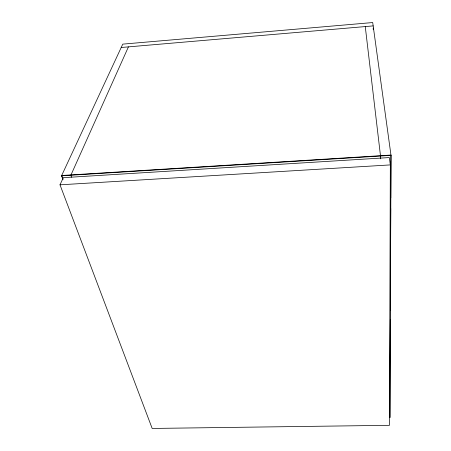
<?xml version="1.0" encoding="UTF-8"?>
<svg xmlns="http://www.w3.org/2000/svg" width="451" height="451" viewBox="0 0 451 451"><rect width="100%" height="100%" fill="white"/><g stroke="black" fill="none" stroke-linecap="round" stroke-linejoin="round"><path stroke-width="0.68" d="M390.324 164.908L389.455 425.321L152.179 428.45L59.994 184.825L63.287 177.666L389.343 157.562L390.324 164.908L59.994 184.825M390.301 319.55L389.94 417.615L391.006 155.375L372.712 22.55L122.773 44.13L61.55 175.805L63.022 179.763M390.34 310.412L390.746 208.475M390.791 197.927L390.961 155.048L61.697 175.49L62.926 178.782M128.428 46.876L70.858 175.23L71.579 177.215M121.206 47.496L373.174 25.899M61.55 175.805L391.006 155.375M365.259 26.575L380.52 156.023L380.537 158.837M373.202 28.013L373.219 29.422"/></g></svg>
